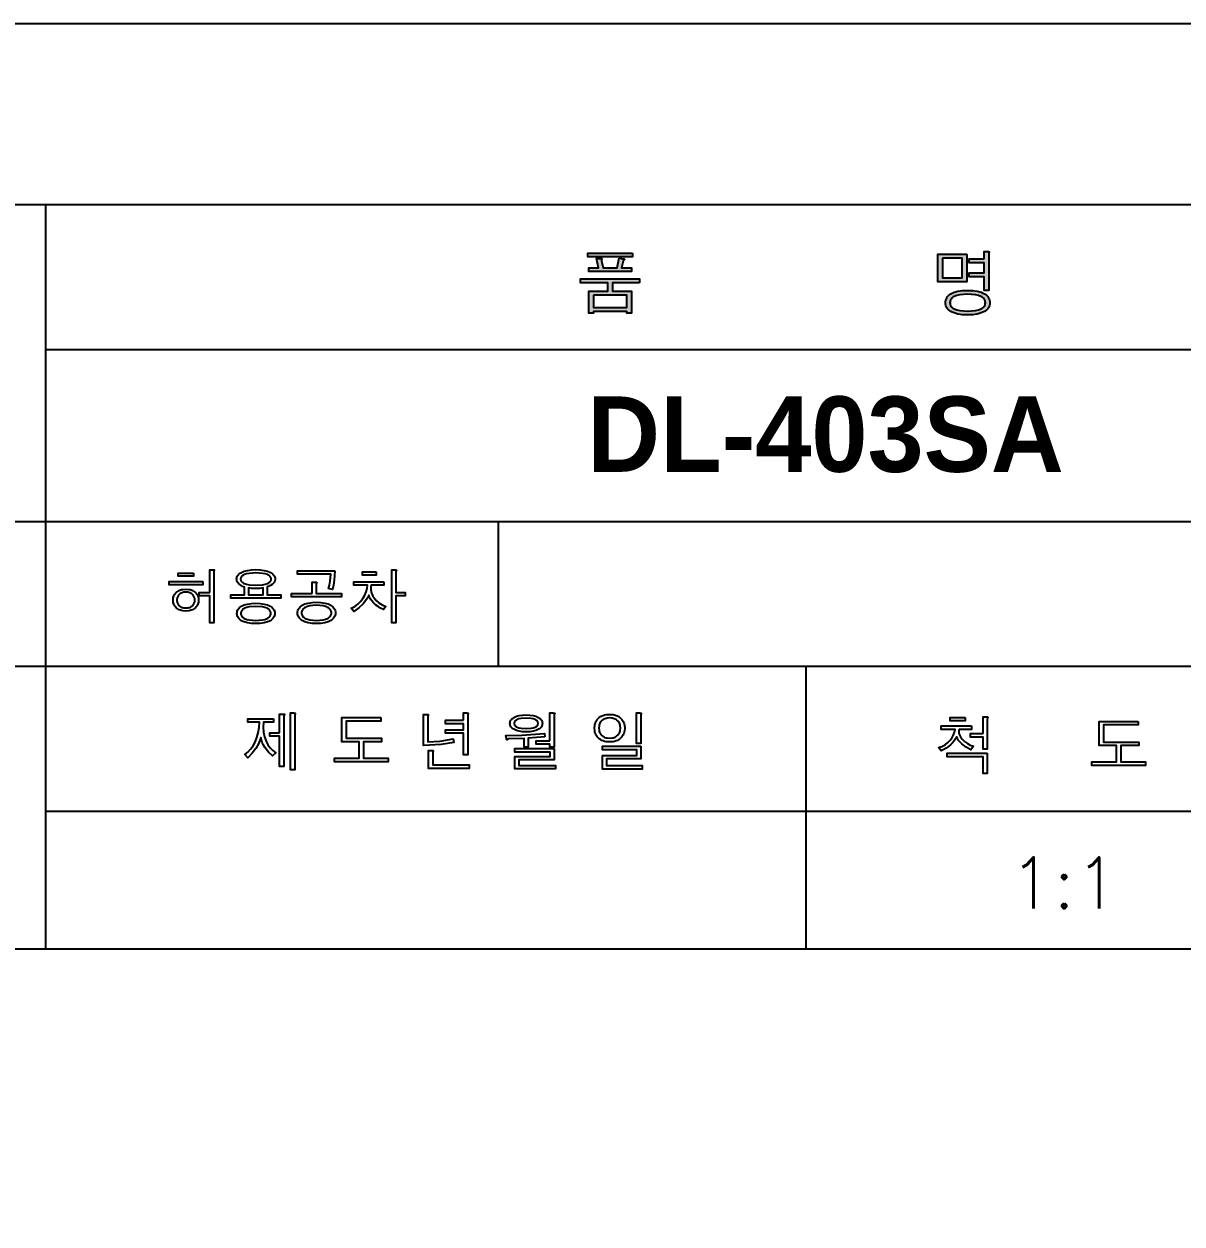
# Model space of a CAD drawing. Extents: x 60939 to 67572, y 58046 to 61508.
# Drawn here: x 65900 to 66667, y 60681 to 61477 of the extents above; entities that cross this region are included whole.
import ezdxf

# ---------------------------------------------------------------- set-up
doc = ezdxf.new("R2010")
doc.units = 0
doc.header["$MEASUREMENT"] = 0
doc.layers.add('YA', color=7, linetype='CONTINUOUS')
doc.styles.add('h', font='', dxfattribs={"height": 30})
doc.styles.get("Standard").update_dxf_attribs({"font": 'txt.shx', "bigfont": 'ghs.shx'})
doc.styles.get('h').set_extended_font_data('Haansoft Batang')

msp = doc.modelspace()

# ---------------------------------------------------------------- hatches: boundary and pattern name
at = {"layer": 'YA'}
h = msp.add_hatch(color=256, dxfattribs=at)
h.paths.add_polyline_path([(66536.12, 61321.08), (66536.12, 61325.93), (66538.59, 61325.93), (66538.96, 61325.92), (66539.25, 61325.88), (66539.36, 61325.86), (66539.45, 61325.82), (66539.49, 61325.81), (66539.52, 61325.79), (66539.54, 61325.77), (66539.56, 61325.74), (66539.57, 61325.74), (66539.57, 61325.73), (66539.58, 61325.72), (66539.58, 61325.72), (66539.59, 61325.7), (66539.59, 61325.68), (66539.59, 61325.65), (66539.59, 61325.63), (66539.57, 61325.57), (66539.52, 61325.42), (66539.42, 61325.23), (66539.28, 61324.91), (66539.24, 61324.54), (66539.24, 61300.21), (66536.12, 61300.21), (66536.12, 61309.22), (66526.23, 61309.22), (66526.23, 61311.82), (66536.12, 61311.82), (66536.12, 61318.48), (66526.23, 61318.48), (66526.23, 61321.08)])
h.paths.add_polyline_path([(66516.38, 61296.26), (66515.71, 61295.88), (66515.13, 61295.45), (66514.64, 61294.99), (66514.24, 61294.48), (66513.92, 61293.93), (66513.7, 61293.33), (66513.57, 61292.69), (66513.52, 61292.01), (66513.57, 61291.35), (66513.7, 61290.73), (66513.92, 61290.15), (66514.24, 61289.62), (66514.64, 61289.13), (66515.13, 61288.68), (66515.71, 61288.27), (66516.38, 61287.9), (66518.03, 61287.27), (66520.05, 61286.83), (66525.24, 61286.47), (66530.38, 61286.83), (66532.4, 61287.27), (66534.06, 61287.9), (66534.74, 61288.27), (66535.33, 61288.68), (66535.83, 61289.13), (66536.24, 61289.62), (66536.55, 61290.15), (66536.78, 61290.73), (66536.92, 61291.35), (66536.96, 61292.01), (66536.92, 61292.69), (66536.78, 61293.33), (66536.55, 61293.93), (66536.24, 61294.48), (66535.83, 61294.99), (66535.33, 61295.45), (66534.74, 61295.88), (66534.06, 61296.26), (66532.4, 61296.88), (66530.38, 61297.33), (66525.24, 61297.69), (66520.07, 61297.33), (66518.04, 61296.88)], flags=16)
h.paths.add_polyline_path([(66536.38, 61297.92), (66537.24, 61297.35), (66537.98, 61296.74), (66538.61, 61296.07), (66539.12, 61295.36), (66539.52, 61294.59), (66539.8, 61293.78), (66539.98, 61292.92), (66540.03, 61292.01), (66539.98, 61291.12), (66539.8, 61290.28), (66539.52, 61289.49), (66539.12, 61288.74), (66538.61, 61288.05), (66537.98, 61287.4), (66537.24, 61286.79), (66536.38, 61286.24), (66535.36, 61285.7), (66534.23, 61285.23), (66531.65, 61284.51), (66528.66, 61284.07), (66525.24, 61283.93), (66521.8, 61284.07), (66518.79, 61284.51), (66516.21, 61285.23), (66515.08, 61285.7), (66514.06, 61286.24), (66513.21, 61286.79), (66512.48, 61287.4), (66511.86, 61288.05), (66511.35, 61288.74), (66510.96, 61289.49), (66510.68, 61290.28), (66510.51, 61291.12), (66510.45, 61292.01), (66510.51, 61292.92), (66510.68, 61293.78), (66510.96, 61294.59), (66511.35, 61295.36), (66511.86, 61296.07), (66512.48, 61296.74), (66513.21, 61297.35), (66514.06, 61297.92), (66515.08, 61298.46), (66516.21, 61298.93), (66518.79, 61299.65), (66521.8, 61300.08), (66525.24, 61300.23), (66528.66, 61300.08), (66531.65, 61299.65), (66534.23, 61298.93), (66535.36, 61298.46)])
h.paths.add_polyline_path([(66508.55, 61321.55), (66508.55, 61308.43), (66521.62, 61308.43), (66521.62, 61321.55)], flags=16)
h.paths.add_polyline_path([(66524.74, 61324.15), (66524.74, 61305.84), (66505.42, 61305.84), (66505.42, 61324.15)])
h.paths.add_polyline_path([(66277.23, 61297.14), (66277.23, 61288.89), (66299.29, 61288.89), (66299.29, 61297.14)], flags=16)
h.paths.add_polyline_path([(66282.74, 61321.23), (66282.76, 61321.22), (66282.77, 61321.2), (66282.78, 61321.17), (66282.79, 61321.15), (66282.79, 61321.12), (66282.79, 61321.1), (66282.79, 61321.07), (66282.79, 61321.04), (66282.77, 61320.97), (66282.74, 61320.9), (66282.65, 61320.73), (66282.51, 61320.36), (66282.47, 61320.22), (66282.45, 61320.09), (66282.45, 61319.97), (66282.46, 61319.85), (66283.62, 61315.13), (66292.82, 61315.13), (66294.3, 61321.7), (66296.74, 61321.23), (66297.44, 61321.1), (66297.65, 61321.03), (66297.72, 61320.99), (66297.74, 61320.98), (66297.76, 61320.96), (66297.77, 61320.94), (66297.78, 61320.92), (66297.78, 61320.9), (66297.78, 61320.88), (66297.78, 61320.85), (66297.77, 61320.83), (66297.75, 61320.77), (66297.71, 61320.71), (66297.67, 61320.65), (66297.53, 61320.5), (66297.21, 61320.12), (66297.12, 61319.99), (66297.05, 61319.85), (66297.01, 61319.71), (66296.97, 61319.57), (66295.73, 61315.13), (66302.38, 61315.13), (66302.38, 61312.75), (66274.1, 61312.75), (66274.1, 61315.13), (66280.61, 61315.13), (66279.23, 61321.37), (66281.4, 61321.37), (66282.29, 61321.34), (66282.57, 61321.3), (66282.67, 61321.27), (66282.71, 61321.25)])
h.paths.add_polyline_path([(66303.03, 61324.92), (66303.03, 61322.54), (66273.45, 61322.54), (66273.45, 61324.92)])
h.paths.add_polyline_path([(66307.75, 61305.24), (66289.82, 61305.24), (66289.82, 61299.74), (66302.41, 61299.74), (66302.41, 61285), (66299.29, 61285), (66299.29, 61286.29), (66277.23, 61286.29), (66277.23, 61285), (66274.1, 61285), (66274.1, 61299.74), (66286.7, 61299.74), (66286.7, 61305.24), (66268.72, 61305.24), (66268.72, 61307.78), (66307.75, 61307.78)])

# ---------------------------------------------------------------- linework, layer by layer
at = {"layer": 'YA', "color": 7}
for p, q in [((67414.19, 61356.9), (65338.19, 61356.9)), ((65914.19, 60863.55), (65914.19, 61356.9)), ((67414.19, 61260.9), (65914.19, 61260.9)), ((67414.19, 61146.9), (65338.19, 61146.9)), ((66214.19, 61050.9), (66214.19, 61146.9)), ((67414.19, 61050.9), (65338.19, 61050.9)), ((66418.19, 60863.55), (66418.19, 61050.9)), ((67414.19, 60954.9), (65914.19, 60954.9)), ((67414.19, 60863.55), (65338.19, 60863.55))]:
    msp.add_line(p, q, dxfattribs=at)
at = {"layer": 'YA', "color": 0}
msp.add_lwpolyline([(65146.83, 58046.42), (67572.33, 58046.42), (67572.33, 61476.77), (65146.83, 61476.77)], close=True, dxfattribs=at)
at = {"layer": 'YA', "color": 7}
for points in [[(66303.03, 61324.92), (66303.03, 61322.54), (66273.45, 61322.54), (66273.45, 61324.92), (66303.03, 61324.92)], [(66524.74, 61324.15), (66524.74, 61305.84), (66505.42, 61305.84), (66505.42, 61324.15), (66524.74, 61324.15)], [(66536.12, 61321.08), (66536.12, 61325.93), (66538.59, 61325.93), (66538.96, 61325.92), (66539.25, 61325.88), (66539.36, 61325.86), (66539.45, 61325.82), (66539.49, 61325.81), (66539.52, 61325.79), (66539.54, 61325.77), (66539.56, 61325.74), (66539.57, 61325.74), (66539.57, 61325.73), (66539.58, 61325.72), (66539.58, 61325.72), (66539.59, 61325.7), (66539.59, 61325.68), (66539.59, 61325.65), (66539.59, 61325.63), (66539.57, 61325.57), (66539.52, 61325.42), (66539.42, 61325.23), (66539.28, 61324.91), (66539.24, 61324.54), (66539.24, 61300.21), (66536.12, 61300.21), (66536.12, 61309.22), (66526.23, 61309.22), (66526.23, 61311.82), (66536.12, 61311.82), (66536.12, 61318.48), (66526.23, 61318.48), (66526.23, 61321.08), (66536.12, 61321.08)], [(66282.74, 61321.23), (66282.76, 61321.22), (66282.77, 61321.2), (66282.78, 61321.17), (66282.79, 61321.15), (66282.79, 61321.12), (66282.79, 61321.1), (66282.79, 61321.07), (66282.79, 61321.04), (66282.77, 61320.97), (66282.74, 61320.9), (66282.65, 61320.73), (66282.51, 61320.36), (66282.47, 61320.22), (66282.45, 61320.09), (66282.45, 61319.97), (66282.46, 61319.85), (66283.62, 61315.13), (66292.82, 61315.13), (66294.3, 61321.7), (66296.74, 61321.23), (66297.44, 61321.1), (66297.65, 61321.03), (66297.72, 61320.99), (66297.74, 61320.98), (66297.76, 61320.96), (66297.77, 61320.94), (66297.78, 61320.92), (66297.78, 61320.9), (66297.78, 61320.88), (66297.78, 61320.85), (66297.77, 61320.83), (66297.75, 61320.77), (66297.71, 61320.71), (66297.67, 61320.65), (66297.53, 61320.5), (66297.21, 61320.12), (66297.12, 61319.99), (66297.05, 61319.85), (66297.01, 61319.71), (66296.97, 61319.57), (66295.73, 61315.13), (66302.38, 61315.13), (66302.38, 61312.75), (66274.1, 61312.75), (66274.1, 61315.13), (66280.61, 61315.13), (66279.23, 61321.37), (66281.4, 61321.37), (66282.29, 61321.34), (66282.57, 61321.3), (66282.67, 61321.27), (66282.71, 61321.25), (66282.74, 61321.23)], [(66508.55, 61321.55), (66508.55, 61308.43), (66521.62, 61308.43), (66521.62, 61321.55), (66508.55, 61321.55)], [(66307.75, 61305.24), (66289.82, 61305.24), (66289.82, 61299.74), (66302.41, 61299.74), (66302.41, 61285), (66299.29, 61285), (66299.29, 61286.29), (66277.23, 61286.29), (66277.23, 61285), (66274.1, 61285), (66274.1, 61299.74), (66286.7, 61299.74), (66286.7, 61305.24), (66268.72, 61305.24), (66268.72, 61307.78), (66307.75, 61307.78), (66307.75, 61305.24)], [(66536.38, 61297.92), (66537.24, 61297.35), (66537.98, 61296.74), (66538.61, 61296.07), (66539.12, 61295.36), (66539.52, 61294.59), (66539.8, 61293.78), (66539.98, 61292.92), (66540.03, 61292.01), (66539.98, 61291.12), (66539.8, 61290.28), (66539.52, 61289.49), (66539.12, 61288.74), (66538.61, 61288.05), (66537.98, 61287.4), (66537.24, 61286.79), (66536.38, 61286.24), (66535.36, 61285.7), (66534.23, 61285.23), (66531.65, 61284.51), (66528.66, 61284.07), (66525.24, 61283.93), (66521.8, 61284.07), (66518.79, 61284.51), (66516.21, 61285.23), (66515.08, 61285.7), (66514.06, 61286.24), (66513.21, 61286.79), (66512.48, 61287.4), (66511.86, 61288.05), (66511.35, 61288.74), (66510.96, 61289.49), (66510.68, 61290.28), (66510.51, 61291.12), (66510.45, 61292.01), (66510.51, 61292.92), (66510.68, 61293.78), (66510.96, 61294.59), (66511.35, 61295.36), (66511.86, 61296.07), (66512.48, 61296.74), (66513.21, 61297.35), (66514.06, 61297.92), (66515.08, 61298.46), (66516.21, 61298.93), (66518.79, 61299.65), (66521.8, 61300.08), (66525.24, 61300.23), (66528.66, 61300.08), (66531.65, 61299.65), (66534.23, 61298.93), (66535.36, 61298.46), (66536.38, 61297.92)], [(66277.23, 61297.14), (66277.23, 61288.89), (66299.29, 61288.89), (66299.29, 61297.14), (66277.23, 61297.14)], [(66516.38, 61296.26), (66515.71, 61295.88), (66515.13, 61295.45), (66514.64, 61294.99), (66514.24, 61294.48), (66513.92, 61293.93), (66513.7, 61293.33), (66513.57, 61292.69), (66513.52, 61292.01), (66513.57, 61291.35), (66513.7, 61290.73), (66513.92, 61290.15), (66514.24, 61289.62), (66514.64, 61289.13), (66515.13, 61288.68), (66515.71, 61288.27), (66516.38, 61287.9), (66518.03, 61287.27), (66520.05, 61286.83), (66525.24, 61286.47), (66530.38, 61286.83), (66532.4, 61287.27), (66534.06, 61287.9), (66534.74, 61288.27), (66535.33, 61288.68), (66535.83, 61289.13), (66536.24, 61289.62), (66536.55, 61290.15), (66536.78, 61290.73), (66536.92, 61291.35), (66536.96, 61292.01), (66536.92, 61292.69), (66536.78, 61293.33), (66536.55, 61293.93), (66536.24, 61294.48), (66535.83, 61294.99), (66535.33, 61295.45), (66534.74, 61295.88), (66534.06, 61296.26), (66532.4, 61296.88), (66530.38, 61297.33), (66525.24, 61297.69), (66520.07, 61297.33), (66518.04, 61296.88), (66516.38, 61296.26)], [(66012.17, 61112.81), (66012.17, 61110.78), (66001.92, 61110.78), (66001.92, 61112.81), (66012.17, 61112.81)], [(66022.94, 61099.99), (66022.94, 61115.07), (66025.11, 61115.07), (66025.43, 61115.06), (66025.67, 61115.02), (66025.75, 61114.99), (66025.79, 61114.98), (66025.82, 61114.96), (66025.85, 61114.94), (66025.87, 61114.92), (66025.89, 61114.9), (66025.9, 61114.89), (66025.9, 61114.87), (66025.91, 61114.86), (66025.92, 61114.84), (66025.92, 61114.82), (66025.92, 61114.8), (66025.92, 61114.75), (66025.91, 61114.69), (66025.87, 61114.54), (66025.78, 61114.36), (66025.63, 61114.05), (66025.59, 61113.7), (66025.59, 61079.89), (66022.94, 61079.89), (66022.94, 61097.79), (66015.75, 61097.79), (66015.75, 61099.99), (66022.94, 61099.99)], [(66041.97, 61105.83), (66041.42, 61106.52), (66041.2, 61106.88), (66041.03, 61107.25), (66040.89, 61107.63), (66040.79, 61108.02), (66040.73, 61108.41), (66040.71, 61108.82), (66040.76, 61109.48), (66040.9, 61110.12), (66041.15, 61110.71), (66041.48, 61111.28), (66041.92, 61111.82), (66042.45, 61112.32), (66043.08, 61112.79), (66043.81, 61113.23), (66045.69, 61114.05), (66047.93, 61114.64), (66050.51, 61115), (66053.44, 61115.12), (66056.35, 61115), (66058.92, 61114.64), (66061.16, 61114.05), (66063.06, 61113.23), (66063.79, 61112.79), (66064.43, 61112.32), (66064.97, 61111.82), (66065.42, 61111.28), (66065.76, 61110.71), (66066, 61110.12), (66066.15, 61109.48), (66066.2, 61108.82), (66066.18, 61108.4), (66066.12, 61108), (66066.02, 61107.61), (66065.88, 61107.23), (66065.7, 61106.86), (66065.47, 61106.51), (66065.21, 61106.16), (66064.91, 61105.83), (66064.15, 61105.16), (66063.24, 61104.57), (66062.19, 61104.06), (66060.99, 61103.63), (66060.99, 61098.44), (66070.02, 61098.44), (66070.02, 61096.28), (66036.85, 61096.28), (66036.85, 61098.44), (66045.88, 61098.44), (66045.88, 61103.59), (66044.67, 61104.04), (66043.62, 61104.56), (66042.72, 61105.16), (66041.97, 61105.83)], [(66045.75, 61111.82), (66045.18, 61111.53), (66044.68, 61111.22), (66044.27, 61110.88), (66043.92, 61110.52), (66043.66, 61110.13), (66043.55, 61109.93), (66043.47, 61109.72), (66043.4, 61109.51), (66043.36, 61109.28), (66043.32, 61108.82), (66043.36, 61108.37), (66043.4, 61108.16), (66043.47, 61107.95), (66043.55, 61107.75), (66043.66, 61107.55), (66043.92, 61107.17), (66044.27, 61106.82), (66044.68, 61106.49), (66045.18, 61106.19), (66045.75, 61105.91), (66047.21, 61105.39), (66048.98, 61105.03), (66053.44, 61104.73), (66057.86, 61105.03), (66059.62, 61105.39), (66061.08, 61105.91), (66061.67, 61106.19), (66062.18, 61106.49), (66062.61, 61106.82), (66062.97, 61107.17), (66063.24, 61107.55), (66063.35, 61107.75), (66063.44, 61107.95), (66063.51, 61108.16), (66063.55, 61108.37), (66063.58, 61108.6), (66063.59, 61108.82), (66063.55, 61109.28), (66063.51, 61109.51), (66063.44, 61109.72), (66063.35, 61109.93), (66063.24, 61110.13), (66062.97, 61110.52), (66062.61, 61110.88), (66062.18, 61111.22), (66061.67, 61111.53), (66061.08, 61111.82), (66059.62, 61112.32), (66057.86, 61112.67), (66053.44, 61112.96), (66049, 61112.67), (66047.23, 61112.32), (66045.75, 61111.82)], [(66105.69, 61114.26), (66105.37, 61108.05), (66104.88, 61104.88), (66104.14, 61101.97), (66101.62, 61102.56), (66102.3, 61104.89), (66102.76, 61107.5), (66103.03, 61112.06), (66081.09, 61112.06), (66081.09, 61114.26), (66105.69, 61114.26)], [(66133.25, 61113.57), (66133.25, 61111.41), (66124.06, 61111.41), (66124.06, 61113.57), (66133.25, 61113.57)], [(66146.51, 61114.87), (66146.53, 61114.86), (66146.54, 61114.84), (66146.56, 61114.82), (66146.56, 61114.8), (66146.57, 61114.77), (66146.57, 61114.74), (66146.57, 61114.71), (66146.57, 61114.68), (66146.55, 61114.6), (66146.53, 61114.52), (66146.43, 61114.33), (66146.27, 61113.97), (66146.24, 61113.58), (66146.24, 61099.99), (66152.44, 61099.99), (66152.44, 61097.79), (66146.24, 61097.79), (66146.24, 61079.89), (66143.58, 61079.89), (66143.58, 61115.07), (66145.25, 61115.07), (66146.1, 61115.02), (66146.24, 61114.99), (66146.36, 61114.96), (66146.45, 61114.92), (66146.48, 61114.9), (66146.51, 61114.87)], [(66018.26, 61107.19), (66018.26, 61105.12), (65995.88, 61105.12), (65995.88, 61107.19), (66018.26, 61107.19)], [(66013.4, 61100), (66013.89, 61099.47), (66014.32, 61098.91), (66014.69, 61098.32), (66014.99, 61097.7), (66015.22, 61097.05), (66015.38, 61096.36), (66015.48, 61095.65), (66015.52, 61094.9), (66015.48, 61094.17), (66015.38, 61093.47), (66015.22, 61092.8), (66014.99, 61092.16), (66014.69, 61091.55), (66014.32, 61090.97), (66013.89, 61090.43), (66013.4, 61089.91), (66012.78, 61089.39), (66012.12, 61088.93), (66011.4, 61088.55), (66010.63, 61088.23), (66009.81, 61087.99), (66008.94, 61087.81), (66007.04, 61087.67), (66005.11, 61087.81), (66004.23, 61087.99), (66003.4, 61088.23), (66002.63, 61088.55), (66001.91, 61088.93), (66001.25, 61089.39), (66000.65, 61089.91), (66000.16, 61090.43), (65999.74, 61090.97), (65999.38, 61091.55), (65999.09, 61092.16), (65998.86, 61092.8), (65998.7, 61093.47), (65998.6, 61094.17), (65998.57, 61094.9), (65998.6, 61095.65), (65998.7, 61096.36), (65998.86, 61097.05), (65999.09, 61097.7), (65999.38, 61098.32), (65999.74, 61098.91), (66000.16, 61099.47), (66000.65, 61100), (66001.25, 61100.51), (66001.91, 61100.96), (66002.63, 61101.34), (66003.4, 61101.65), (66004.23, 61101.89), (66005.11, 61102.06), (66007.04, 61102.2), (66008.94, 61102.06), (66009.81, 61101.89), (66010.63, 61101.65), (66011.4, 61101.34), (66012.12, 61100.96), (66012.78, 61100.51), (66013.4, 61100)], [(66002.57, 61098.61), (66002.23, 61098.24), (66001.92, 61097.84), (66001.67, 61097.41), (66001.46, 61096.97), (66001.29, 61096.5), (66001.18, 61096), (66001.11, 61095.48), (66001.09, 61094.94), (66001.11, 61094.4), (66001.18, 61093.89), (66001.29, 61093.4), (66001.46, 61092.93), (66001.67, 61092.49), (66001.92, 61092.07), (66002.23, 61091.67), (66002.57, 61091.3), (66003, 61090.92), (66003.46, 61090.6), (66003.96, 61090.32), (66004.49, 61090.1), (66005.07, 61089.92), (66005.69, 61089.8), (66007.04, 61089.7), (66008.38, 61089.8), (66008.99, 61089.92), (66009.57, 61090.1), (66010.11, 61090.32), (66010.61, 61090.6), (66011.08, 61090.92), (66011.51, 61091.3), (66011.86, 61091.67), (66012.16, 61092.07), (66012.42, 61092.49), (66012.63, 61092.93), (66012.79, 61093.4), (66012.91, 61093.89), (66012.98, 61094.4), (66013, 61094.94), (66012.98, 61095.48), (66012.91, 61096), (66012.79, 61096.5), (66012.63, 61096.97), (66012.42, 61097.41), (66012.16, 61097.84), (66011.86, 61098.24), (66011.51, 61098.61), (66011.08, 61098.98), (66010.61, 61099.29), (66010.11, 61099.56), (66009.57, 61099.78), (66008.99, 61099.95), (66008.38, 61100.08), (66007.04, 61100.17), (66005.69, 61100.08), (66005.07, 61099.95), (66004.49, 61099.78), (66003.96, 61099.56), (66003.46, 61099.29), (66003, 61098.98), (66002.57, 61098.61)], [(66056.02, 61102.69), (66053.43, 61102.57), (66050.81, 61102.69), (66048.53, 61102.96), (66048.53, 61098.44), (66058.33, 61098.44), (66058.33, 61102.96), (66056.02, 61102.69)], [(66090.76, 61099.29), (66090.76, 61106.83), (66092.74, 61106.83), (66093.14, 61106.82), (66093.45, 61106.78), (66093.57, 61106.75), (66093.66, 61106.72), (66093.69, 61106.7), (66093.72, 61106.68), (66093.75, 61106.66), (66093.76, 61106.64), (66093.77, 61106.63), (66093.78, 61106.62), (66093.78, 61106.6), (66093.79, 61106.58), (66093.79, 61106.55), (66093.79, 61106.5), (66093.78, 61106.44), (66093.73, 61106.28), (66093.65, 61106.08), (66093.49, 61105.77), (66093.41, 61105.41), (66093.41, 61099.29), (66110.22, 61099.29), (66110.22, 61097.13), (66077.06, 61097.13), (66077.06, 61099.29), (66090.76, 61099.29)], [(66138.24, 61107.05), (66138.24, 61104.89), (66129.87, 61104.89), (66129.7, 61103.82), (66129.63, 61102.76), (66129.69, 61101.7), (66129.85, 61100.66), (66130.14, 61099.63), (66130.54, 61098.61), (66131.05, 61097.61), (66131.68, 61096.61), (66133.21, 61094.72), (66135.05, 61093.1), (66137.19, 61091.76), (66139.65, 61090.68), (66138, 61088.64), (66136.13, 61089.54), (66134.41, 61090.6), (66132.83, 61091.82), (66131.41, 61093.19), (66130.34, 61094.41), (66129.46, 61095.64), (66128.77, 61096.87), (66128.26, 61098.1), (66127.59, 61096.75), (66126.74, 61095.38), (66124.53, 61092.56), (66121.6, 61089.72), (66118.37, 61087.46), (66116.68, 61089.54), (66118.94, 61090.77), (66120.98, 61092.27), (66122.79, 61094.03), (66124.38, 61096.06), (66125.64, 61098.19), (66126.57, 61100.37), (66127.15, 61102.6), (66127.4, 61104.89), (66118.37, 61104.89), (66118.37, 61107.05), (66138.24, 61107.05)], [(66062.88, 61090.93), (66063.6, 61090.48), (66064.23, 61089.98), (66064.77, 61089.44), (66065.2, 61088.86), (66065.54, 61088.23), (66065.78, 61087.56), (66065.93, 61086.85), (66065.98, 61086.1), (66065.93, 61085.35), (66065.78, 61084.64), (66065.54, 61083.98), (66065.2, 61083.35), (66064.77, 61082.77), (66064.23, 61082.23), (66063.6, 61081.72), (66062.88, 61081.26), (66062.02, 61080.82), (66061.07, 61080.44), (66058.89, 61079.85), (66056.34, 61079.49), (66053.43, 61079.37), (66050.5, 61079.49), (66047.94, 61079.85), (66045.76, 61080.44), (66044.81, 61080.82), (66043.95, 61081.26), (66043.23, 61081.72), (66042.61, 61082.23), (66042.08, 61082.77), (66041.65, 61083.35), (66041.32, 61083.98), (66041.08, 61084.64), (66040.94, 61085.35), (66040.89, 61086.1), (66040.94, 61086.85), (66041.08, 61087.56), (66041.32, 61088.23), (66041.65, 61088.86), (66042.08, 61089.44), (66042.61, 61089.98), (66043.23, 61090.48), (66043.95, 61090.93), (66044.81, 61091.37), (66045.76, 61091.75), (66047.94, 61092.34), (66050.5, 61092.7), (66053.43, 61092.82), (66056.34, 61092.7), (66058.89, 61092.34), (66061.07, 61091.75), (66062.02, 61091.37), (66062.88, 61090.93)], [(66103.08, 61091.47), (66103.81, 61090.99), (66104.44, 61090.46), (66104.97, 61089.9), (66105.41, 61089.29), (66105.75, 61088.64), (66105.99, 61087.95), (66106.13, 61087.22), (66106.18, 61086.44), (66106.13, 61085.68), (66105.99, 61084.95), (66105.75, 61084.26), (66105.41, 61083.61), (66104.97, 61083.01), (66104.44, 61082.44), (66103.81, 61081.91), (66103.08, 61081.42), (66102.22, 61080.94), (66101.26, 61080.52), (66099.08, 61079.88), (66096.54, 61079.5), (66093.64, 61079.37), (66090.72, 61079.5), (66088.17, 61079.88), (66085.98, 61080.52), (66085.02, 61080.94), (66084.15, 61081.42), (66083.43, 61081.91), (66082.81, 61082.44), (66082.29, 61083.01), (66081.86, 61083.61), (66081.52, 61084.26), (66081.28, 61084.95), (66081.14, 61085.68), (66081.09, 61086.44), (66081.14, 61087.22), (66081.28, 61087.95), (66081.52, 61088.64), (66081.86, 61089.29), (66082.29, 61089.9), (66082.81, 61090.46), (66083.43, 61090.99), (66084.15, 61091.47), (66085.02, 61091.94), (66085.98, 61092.35), (66088.17, 61092.98), (66090.72, 61093.36), (66093.64, 61093.49), (66096.54, 61093.36), (66099.08, 61092.98), (66101.26, 61092.35), (66102.22, 61091.94), (66103.08, 61091.47)], [(66045.94, 61089.54), (66045.37, 61089.22), (66044.89, 61088.88), (66044.48, 61088.5), (66044.14, 61088.08), (66043.88, 61087.63), (66043.69, 61087.15), (66043.58, 61086.63), (66043.54, 61086.08), (66043.58, 61085.54), (66043.69, 61085.04), (66043.88, 61084.57), (66044.14, 61084.13), (66044.48, 61083.73), (66044.89, 61083.35), (66045.37, 61083.01), (66045.94, 61082.7), (66047.35, 61082.15), (66049.07, 61081.76), (66053.43, 61081.44), (66057.77, 61081.76), (66059.48, 61082.15), (66060.89, 61082.7), (66061.46, 61083.01), (66061.95, 61083.35), (66062.37, 61083.73), (66062.72, 61084.13), (66062.98, 61084.57), (66063.17, 61085.04), (66063.29, 61085.54), (66063.32, 61086.08), (66063.29, 61086.62), (66063.17, 61087.13), (66062.98, 61087.61), (66062.72, 61088.06), (66062.37, 61088.48), (66061.95, 61088.86), (66061.46, 61089.22), (66060.89, 61089.54), (66059.48, 61090.09), (66057.77, 61090.48), (66053.43, 61090.79), (66049.07, 61090.48), (66047.35, 61090.09), (66045.94, 61089.54)], [(66086.14, 61090.09), (66085.58, 61089.75), (66085.09, 61089.38), (66084.68, 61088.97), (66084.34, 61088.53), (66084.08, 61088.05), (66083.9, 61087.55), (66083.78, 61087.01), (66083.75, 61086.44), (66083.78, 61085.87), (66083.9, 61085.34), (66084.08, 61084.84), (66084.34, 61084.37), (66084.68, 61083.93), (66085.09, 61083.53), (66085.58, 61083.16), (66086.14, 61082.82), (66086.82, 61082.5), (66087.57, 61082.22), (66089.29, 61081.79), (66091.31, 61081.53), (66093.64, 61081.44), (66095.94, 61081.53), (66097.95, 61081.79), (66099.67, 61082.22), (66100.42, 61082.5), (66101.1, 61082.82), (66101.67, 61083.16), (66102.16, 61083.53), (66102.58, 61083.93), (66102.92, 61084.37), (66103.19, 61084.84), (66103.38, 61085.34), (66103.49, 61085.87), (66103.53, 61086.44), (66103.49, 61087.01), (66103.38, 61087.55), (66103.19, 61088.05), (66102.92, 61088.53), (66102.58, 61088.97), (66102.16, 61089.38), (66101.67, 61089.75), (66101.1, 61090.09), (66100.42, 61090.41), (66099.67, 61090.69), (66097.95, 61091.12), (66095.94, 61091.38), (66093.64, 61091.47), (66091.31, 61091.38), (66089.29, 61091.12), (66087.57, 61090.69), (66086.82, 61090.41), (66086.14, 61090.09)], [(66065.23, 61016.26), (66065.23, 61013.96), (66058.6, 61013.96), (66058.33, 61010.62), (66058.51, 61007.41), (66059.13, 61004.34), (66060.19, 61001.4), (66061.44, 60999), (66062.93, 60996.92), (66064.66, 60995.18), (66066.62, 60993.75), (66064.56, 60991.61), (66061.92, 60994.17), (66059.64, 60997.07), (66058.52, 60998.87), (66057.67, 61000.6), (66057.09, 61002.27), (66056.79, 61003.88), (66055.39, 61000.17), (66053.39, 60996.61), (66050.95, 60993.44), (66048.01, 60990.48), (66046.08, 60992.66), (66048.12, 60994.16), (66049.94, 60996.02), (66051.56, 60998.24), (66052.97, 61000.81), (66054.18, 61003.82), (66055.06, 61007.01), (66055.59, 61010.39), (66055.78, 61013.96), (66048.01, 61013.96), (66048.01, 61016.26), (66065.23, 61016.26)], [(66069.18, 61006.93), (66069.18, 61019.41), (66071.24, 61019.41), (66072.01, 61019.37), (66072.26, 61019.32), (66072.35, 61019.28), (66072.38, 61019.26), (66072.42, 61019.24), (66072.43, 61019.22), (66072.43, 61019.22), (66072.43, 61019.2), (66072.44, 61019.18), (66072.44, 61019.16), (66072.43, 61019.13), (66072.42, 61019.07), (66072.37, 61018.93), (66072.29, 61018.74), (66072.12, 61018.4), (66072.08, 61017.98), (66072.08, 60984.56), (66069.18, 60984.56), (66069.18, 61004.72), (66062.79, 61004.72), (66062.79, 61006.93), (66069.18, 61006.93)], [(66078.61, 61020.1), (66078.97, 61020.09), (66079.25, 61020.06), (66079.35, 61020.04), (66079.44, 61020.01), (66079.47, 61019.99), (66079.5, 61019.97), (66079.52, 61019.95), (66079.53, 61019.94), (66079.54, 61019.93), (66079.55, 61019.92), (66079.56, 61019.9), (66079.56, 61019.88), (66079.56, 61019.85), (66079.56, 61019.8), (66079.55, 61019.73), (66079.5, 61019.58), (66079.42, 61019.39), (66079.25, 61019.14), (66079.2, 61018.8), (66079.2, 60982.47), (66076.37, 60982.47), (66076.37, 61020.1), (66078.61, 61020.1)], [(66136.2, 61017.07), (66136.2, 61014.72), (66113.31, 61014.72), (66113.31, 61003.32), (66136.76, 61003.32), (66136.76, 61000.96), (66124.75, 61000.96), (66124.75, 60990.14), (66141.05, 60990.14), (66141.05, 60987.83), (66105.58, 60987.83), (66105.58, 60990.14), (66121.91, 60990.14), (66121.91, 61000.96), (66110.47, 61000.96), (66110.47, 61017.07), (66136.2, 61017.07)], [(66167.67, 61018.99), (66167.69, 61018.98), (66167.71, 61018.96), (66167.72, 61018.93), (66167.74, 61018.91), (66167.74, 61018.88), (66167.75, 61018.85), (66167.75, 61018.77), (66167.74, 61018.69), (66167.72, 61018.59), (66167.63, 61018.37), (66167.47, 61017.9), (66167.38, 61017.36), (66167.38, 61000.98), (66175.61, 61001.4), (66184.22, 61002.91), (66184.6, 61000.47), (66176.16, 60999.13), (66164.54, 60998.62), (66164.54, 61019.21), (66166.36, 61019.21), (66167.24, 61019.15), (66167.39, 61019.12), (66167.51, 61019.09), (66167.61, 61019.04), (66167.64, 61019.02), (66167.67, 61018.99)], [(66191.04, 61015.36), (66191.04, 61020.1), (66193.29, 61020.1), (66193.63, 61020.09), (66193.89, 61020.06), (66193.99, 61020.04), (66194.07, 61020.01), (66194.1, 61019.99), (66194.13, 61019.97), (66194.16, 61019.95), (66194.18, 61019.93), (66194.19, 61019.92), (66194.19, 61019.91), (66194.2, 61019.89), (66194.2, 61019.87), (66194.2, 61019.85), (66194.2, 61019.83), (66194.18, 61019.78), (66194.13, 61019.64), (66194.05, 61019.47), (66193.92, 61019.18), (66193.88, 61018.84), (66193.88, 60992.37), (66191.04, 60992.37), (66191.04, 61006.65), (66179.16, 61006.65), (66179.16, 61009.01), (66191.04, 61009.01), (66191.04, 61013), (66179.16, 61013), (66179.16, 61015.36), (66191.04, 61015.36)], [(66240.66, 61017.19), (66241.29, 61016.78), (66241.84, 61016.35), (66242.3, 61015.9), (66242.68, 61015.41), (66242.97, 61014.9), (66243.18, 61014.36), (66243.31, 61013.79), (66243.35, 61013.2), (66243.31, 61012.62), (66243.18, 61012.07), (66242.97, 61011.54), (66242.68, 61011.04), (66242.3, 61010.57), (66241.84, 61010.12), (66241.29, 61009.69), (66240.66, 61009.29), (66239.9, 61008.88), (66239.06, 61008.53), (66237.18, 61008), (66235.03, 61007.67), (66232.6, 61007.57), (66230.16, 61007.67), (66227.99, 61008), (66226.11, 61008.53), (66225.27, 61008.88), (66224.5, 61009.29), (66223.88, 61009.69), (66223.34, 61010.12), (66222.89, 61010.57), (66222.52, 61011.04), (66222.23, 61011.54), (66222.02, 61012.07), (66221.9, 61012.62), (66221.85, 61013.2), (66221.9, 61013.79), (66222.02, 61014.36), (66222.23, 61014.9), (66222.52, 61015.41), (66222.89, 61015.9), (66223.34, 61016.35), (66223.88, 61016.78), (66224.5, 61017.19), (66226.11, 61017.92), (66227.99, 61018.45), (66230.16, 61018.76), (66232.6, 61018.87), (66235.03, 61018.76), (66237.18, 61018.45), (66239.06, 61017.92), (66240.66, 61017.19)], [(66226.66, 61015.69), (66226.2, 61015.45), (66225.8, 61015.18), (66225.46, 61014.9), (66225.18, 61014.6), (66224.97, 61014.28), (66224.81, 61013.94), (66224.72, 61013.58), (66224.69, 61013.2), (66224.72, 61012.82), (66224.76, 61012.65), (66224.81, 61012.47), (66224.97, 61012.14), (66225.18, 61011.82), (66225.46, 61011.53), (66225.8, 61011.25), (66226.2, 61010.99), (66226.66, 61010.75), (66227.83, 61010.3), (66229.21, 61009.98), (66232.6, 61009.73), (66235.98, 61009.98), (66237.35, 61010.3), (66238.5, 61010.75), (66238.98, 61010.99), (66239.38, 61011.25), (66239.73, 61011.53), (66240.01, 61011.82), (66240.23, 61012.14), (66240.32, 61012.3), (66240.39, 61012.47), (66240.44, 61012.65), (66240.48, 61012.82), (66240.51, 61013.2), (66240.48, 61013.58), (66240.44, 61013.76), (66240.39, 61013.94), (66240.23, 61014.28), (66240.01, 61014.6), (66239.73, 61014.9), (66239.38, 61015.18), (66238.98, 61015.45), (66238.5, 61015.69), (66237.34, 61016.13), (66235.96, 61016.45), (66232.6, 61016.7), (66229.21, 61016.45), (66227.83, 61016.13), (66226.66, 61015.69)], [(66248.35, 61001.75), (66248.35, 61020.1), (66250.68, 61020.1), (66251.02, 61020.09), (66251.27, 61020.05), (66251.37, 61020.02), (66251.41, 61020), (66251.44, 61019.98), (66251.47, 61019.96), (66251.5, 61019.94), (66251.51, 61019.92), (66251.52, 61019.9), (66251.53, 61019.89), (66251.54, 61019.88), (66251.54, 61019.86), (66251.55, 61019.83), (66251.55, 61019.81), (66251.55, 61019.76), (66251.54, 61019.69), (66251.49, 61019.54), (66251.4, 61019.35), (66251.23, 61019.01), (66251.19, 61018.63), (66251.19, 60997.39), (66248.35, 60997.39), (66248.35, 60999.53), (66239.32, 60999.53), (66239.32, 61001.75), (66248.35, 61001.75)], [(66295.46, 61016.55), (66296.05, 61015.9), (66296.57, 61015.21), (66297, 61014.47), (66297.35, 61013.68), (66297.63, 61012.85), (66297.83, 61011.97), (66297.98, 61010.06), (66297.83, 61008.17), (66297.63, 61007.3), (66297.35, 61006.47), (66297, 61005.69), (66296.57, 61004.95), (66296.05, 61004.26), (66295.46, 61003.62), (66294.75, 61002.99), (66293.97, 61002.44), (66293.12, 61001.98), (66292.21, 61001.6), (66291.23, 61001.3), (66290.19, 61001.09), (66287.9, 61000.92), (66285.62, 61001.09), (66284.57, 61001.3), (66283.6, 61001.6), (66282.68, 61001.98), (66281.84, 61002.44), (66281.06, 61002.99), (66280.34, 61003.62), (66279.76, 61004.26), (66279.26, 61004.95), (66278.83, 61005.69), (66278.48, 61006.47), (66278.21, 61007.3), (66278.02, 61008.17), (66277.86, 61010.06), (66278.02, 61011.97), (66278.21, 61012.85), (66278.48, 61013.68), (66278.83, 61014.47), (66279.26, 61015.21), (66279.76, 61015.9), (66280.34, 61016.55), (66281.06, 61017.17), (66281.84, 61017.71), (66282.68, 61018.16), (66283.6, 61018.53), (66284.57, 61018.82), (66285.62, 61019.03), (66287.9, 61019.2), (66290.19, 61019.03), (66291.23, 61018.82), (66292.21, 61018.53), (66293.12, 61018.16), (66293.97, 61017.71), (66294.75, 61017.17), (66295.46, 61016.55)], [(66282.57, 61014.9), (66282.15, 61014.43), (66281.8, 61013.92), (66281.49, 61013.37), (66281.24, 61012.79), (66281.05, 61012.17), (66280.91, 61011.5), (66280.8, 61010.07), (66280.91, 61008.65), (66281.05, 61008), (66281.24, 61007.39), (66281.49, 61006.81), (66281.8, 61006.28), (66282.15, 61005.78), (66282.57, 61005.32), (66283.06, 61004.87), (66283.61, 61004.49), (66284.2, 61004.16), (66284.85, 61003.9), (66285.54, 61003.69), (66286.28, 61003.54), (66287.9, 61003.42), (66289.53, 61003.54), (66290.27, 61003.69), (66290.97, 61003.9), (66291.62, 61004.16), (66292.22, 61004.49), (66292.77, 61004.87), (66293.28, 61005.32), (66293.7, 61005.79), (66294.07, 61006.29), (66294.38, 61006.83), (66294.63, 61007.41), (66294.83, 61008.02), (66294.97, 61008.67), (66295.08, 61010.07), (66294.97, 61011.5), (66294.83, 61012.17), (66294.63, 61012.79), (66294.38, 61013.37), (66294.07, 61013.92), (66293.7, 61014.43), (66293.28, 61014.9), (66292.77, 61015.35), (66292.22, 61015.73), (66291.62, 61016.05), (66290.97, 61016.32), (66290.27, 61016.53), (66289.53, 61016.67), (66287.9, 61016.79), (66286.28, 61016.67), (66285.54, 61016.53), (66284.85, 61016.32), (66284.2, 61016.05), (66283.61, 61015.73), (66283.06, 61015.35), (66282.57, 61014.9)], [(66307.96, 61020.1), (66308.32, 61020.09), (66308.59, 61020.06), (66308.7, 61020.04), (66308.78, 61020.01), (66308.82, 61019.99), (66308.85, 61019.97), (66308.87, 61019.95), (66308.88, 61019.94), (66308.89, 61019.93), (66308.9, 61019.92), (66308.91, 61019.9), (66308.91, 61019.88), (66308.91, 61019.85), (66308.91, 61019.8), (66308.9, 61019.73), (66308.85, 61019.58), (66308.76, 61019.39), (66308.6, 61019.14), (66308.55, 61018.8), (66308.55, 60999.9), (66305.72, 60999.9), (66305.72, 61020.1), (66307.96, 61020.1)], [(66523.57, 61017.14), (66523.57, 61014.83), (66513.74, 61014.83), (66513.74, 61017.14), (66523.57, 61017.14)], [(66535.42, 61006.51), (66535.42, 61017.6), (66537.71, 61017.6), (66538.05, 61017.58), (66538.31, 61017.54), (66538.41, 61017.51), (66538.49, 61017.48), (66538.52, 61017.46), (66538.55, 61017.44), (66538.57, 61017.41), (66538.59, 61017.39), (66538.6, 61017.37), (66538.61, 61017.35), (66538.61, 61017.33), (66538.62, 61017.31), (66538.61, 61017.25), (66538.6, 61017.19), (66538.55, 61017.03), (66538.47, 61016.84), (66538.3, 61016.5), (66538.26, 61016.13), (66538.26, 60996.09), (66535.42, 60996.09), (66535.42, 61004.15), (66527.02, 61004.15), (66527.02, 61006.51), (66535.42, 61006.51)], [(66638.21, 61014.57), (66638.21, 61012.21), (66615.32, 61012.21), (66615.32, 61000.81), (66638.78, 61000.81), (66638.78, 60998.46), (66626.76, 60998.46), (66626.76, 60987.64), (66643.06, 60987.64), (66643.06, 60985.33), (66607.59, 60985.33), (66607.59, 60987.64), (66623.93, 60987.64), (66623.93, 60998.46), (66612.48, 60998.46), (66612.48, 61014.57), (66638.21, 61014.57)], [(66244.94, 61004.27), (66239.48, 61003.77), (66234.02, 61003.35), (66234.02, 60997.38), (66231.23, 60997.38), (66231.23, 61003.26), (66220.98, 61002.93), (66220.61, 61002.8), (66220.31, 61002.55), (66220.16, 61002.41), (66220.03, 61002.31), (66219.97, 61002.28), (66219.93, 61002.26), (66219.9, 61002.25), (66219.88, 61002.25), (66219.87, 61002.25), (66219.86, 61002.25), (66219.85, 61002.26), (66219.84, 61002.26), (66219.82, 61002.27), (66219.8, 61002.29), (66219.77, 61002.32), (66219.75, 61002.35), (66219.7, 61002.43), (66219.66, 61002.54), (66219.58, 61002.83), (66219.51, 61003.22), (66219.14, 61005.28), (66229.72, 61005.45), (66244.65, 61006.54), (66244.94, 61004.27)], [(66527.68, 61011.51), (66527.68, 61009.2), (66519.58, 61009.2), (66519.41, 61008.41), (66519.36, 61007.61), (66519.44, 61006.81), (66519.64, 61006), (66519.97, 61005.18), (66520.41, 61004.36), (66520.98, 61003.53), (66521.68, 61002.69), (66523.25, 61001.19), (66525.03, 60999.91), (66527.01, 60998.86), (66529.2, 60998.03), (66527.43, 60995.72), (66524.3, 60997.42), (66521.47, 60999.58), (66520.24, 61000.79), (66519.24, 61001.98), (66518.48, 61003.14), (66517.94, 61004.29), (66517.21, 61002.92), (66516.32, 61001.61), (66515.28, 61000.34), (66514.07, 60999.12), (66512.62, 60997.87), (66511.06, 60996.77), (66509.4, 60995.81), (66507.65, 60995), (66505.84, 60997.19), (66508.15, 60998), (66510.23, 60999.1), (66512.1, 61000.48), (66513.74, 61002.15), (66514.98, 61003.81), (66515.91, 61005.55), (66516.55, 61007.34), (66516.89, 61009.2), (66507.65, 61009.2), (66507.65, 61011.51), (66527.68, 61011.51)], [(66251.19, 60996.55), (66251.19, 60988.95), (66227.82, 60988.95), (66227.82, 60985.3), (66252.05, 60985.3), (66252.05, 60982.99), (66225.17, 60982.99), (66225.17, 60991.26), (66248.5, 60991.26), (66248.5, 60994.24), (66225.17, 60994.24), (66225.17, 60996.55), (66251.19, 60996.55)], [(66308.55, 60998.04), (66308.55, 60989.72), (66285.76, 60989.72), (66285.76, 60985.29), (66309.4, 60985.29), (66309.4, 60982.98), (66283.11, 60982.98), (66283.11, 60992.03), (66305.86, 60992.03), (66305.86, 60995.73), (66283.11, 60995.73), (66283.11, 60998.04), (66308.55, 60998.04)], [(66171.05, 60995.09), (66171.05, 60995.08), (66171.06, 60995.07), (66171.06, 60995.06), (66171.06, 60995.04), (66171.06, 60995.02), (66171.06, 60994.99), (66171.05, 60994.94), (66171, 60994.81), (66170.91, 60994.63), (66170.79, 60994.34), (66170.75, 60994), (66170.75, 60985.73), (66194.73, 60985.73), (66194.73, 60983.42), (66167.96, 60983.42), (66167.96, 60995.26), (66170.03, 60995.26), (66170.7, 60995.22), (66170.82, 60995.2), (66170.91, 60995.17), (66170.99, 60995.14), (66171.02, 60995.12), (66171.04, 60995.1)], [(66538.26, 60993.43), (66538.26, 60979.99), (66535.56, 60979.99), (66535.56, 60991.12), (66511.62, 60991.12), (66511.62, 60993.43), (66538.26, 60993.43)]]:
    msp.add_lwpolyline(points, dxfattribs=at)

# ---------------------------------------------------------------- texts
msp.add_text('1:1', height=33.819, dxfattribs=at).set_placement((66552.97, 60890.57))
at = {"layer": 'YA', "insert": (66273.09, 61229.94), "char_height": 50, "width": 199.0453, "attachment_point": 1, "style": 'h'}
msp.add_mtext('{\\fHaansoft Batang|b1|i0|c129|p18;DL-403SA}', dxfattribs=at)

doc.saveas('drawing.dxf')
